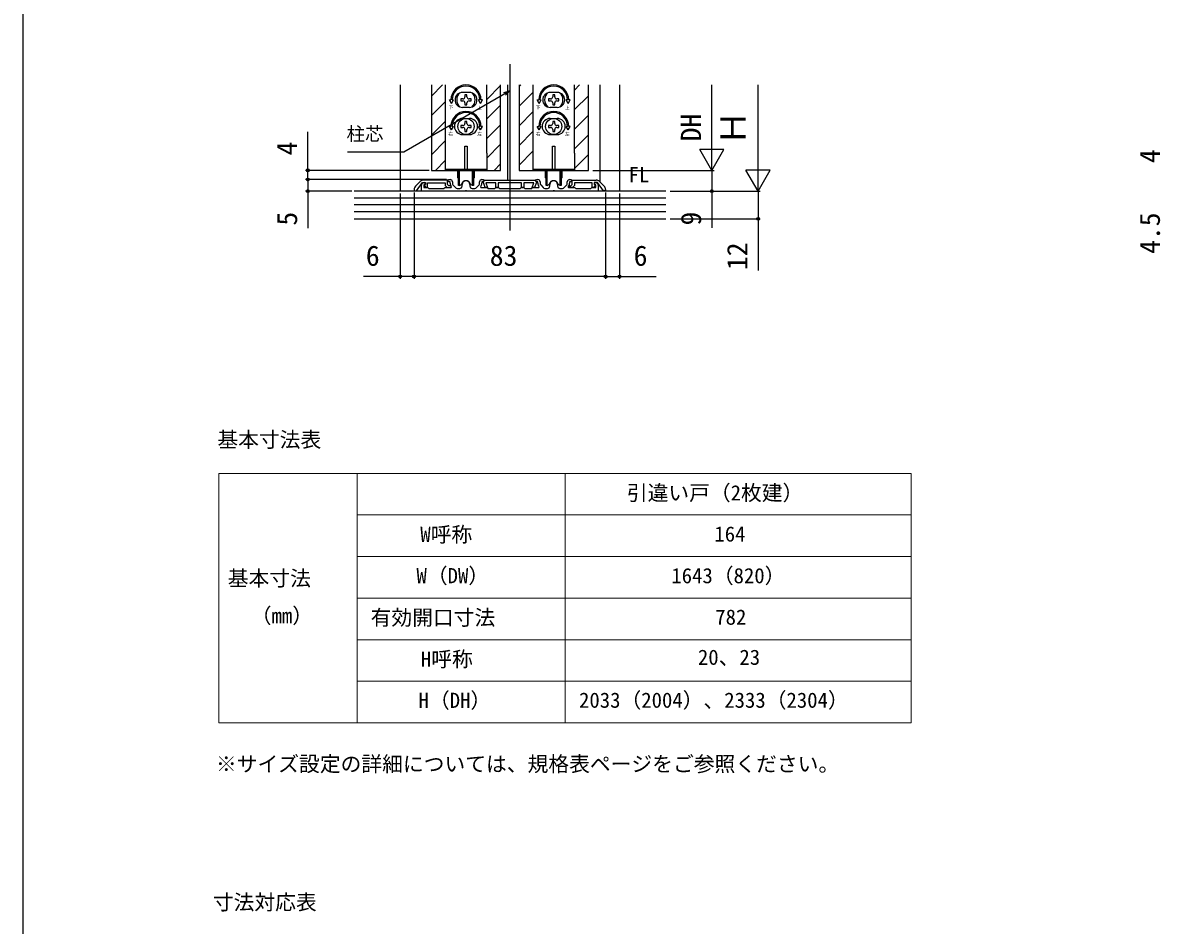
# Model space of a CAD drawing. Units: millimetres, scale not verified. Extents: x -525 to 525, y -783 to 780.
# Drawn here: x -524.9 to -32.2, y -398.2 to -7.3 of the extents above; entities that cross this region are included whole.
import ezdxf
from ezdxf.enums import TextEntityAlignment as Align

# ---------------------------------------------------------------- set-up
doc = ezdxf.new("R2010")
doc.units = ezdxf.units.MM
doc.header["$LTSCALE"] = 4
doc.layers.add('0-1_TABLE1', color=7, linetype='Continuous', lineweight=18)
for name, color, linetype in [('0-2_USER1', 3, 'Continuous'), ('0-3_YKK_11', 7, 'Continuous'), ('0-5_YKK_12', 2, 'Continuous'), ('0-6_YKK_13', 4, 'Continuous'), ('0-8_YKK_D', 6, 'Continuous'), ('0-9_YKK_ZWAK', 7, 'Continuous'), ('0-A_YSS_K', 3, 'Continuous')]:
    doc.layers.add(name, color=color, linetype=linetype)
doc.styles.add('ＭＳ ゴシック', font='')
doc.styles.get('ＭＳ ゴシック').set_extended_font_data('MS Gothic')

msp = doc.modelspace()

# ---------------------------------------------------------------- linework, layer by layer
at = {"layer": '0-1_TABLE1'}
for p, q in [((-439.995, -202.476), (-139.995, -202.476)), ((-439.995, -202.476), (-439.995, -310.476)), ((-379.995, -202.476), (-379.995, -310.476)), ((-289.995, -202.476), (-289.995, -310.476)), ((-139.995, -202.476), (-139.995, -310.476)), ((-379.995, -220.476), (-139.995, -220.476)), ((-379.995, -238.476), (-139.995, -238.476)), ((-379.995, -256.476), (-139.995, -256.476)), ((-379.995, -274.476), (-139.995, -274.476)), ((-379.995, -292.476), (-139.995, -292.476)), ((-439.995, -310.476), (-139.995, -310.476))]:
    msp.add_line(p, q, dxfattribs=at)
at = {"layer": '0-3_YKK_11'}
for p, q in [((-352.685, -75.986), (-354.813, -78.114)), ((-340.899, -75.4), (-351.271, -75.4)), ((-338.799, -76.2), (-338.799, -76.82)), ((-338.547, -77.484), (-337.498, -78.664)), ((-334.599, -78), (-334.599, -77.4)), ((-331.199, -77.4), (-331.199, -78)), ((-328.301, -78.664), (-327.252, -77.484)), ((-326.999, -76.82), (-326.999, -76.2)), ((-300.799, -76.2), (-300.799, -76.82)), ((-300.547, -77.484), (-299.498, -78.664)), ((-296.599, -78), (-296.599, -77.4)), ((-293.199, -77.4), (-293.199, -78)), ((-290.301, -78.664), (-289.252, -77.484)), ((-288.999, -76.82), (-288.999, -76.2)), ((-286.899, -75.398), (-276.528, -75.398)), ((-275.114, -75.984), (-272.985, -78.113)), ((-336.75, -79), (-335.599, -79)), ((-330.199, -79), (-329.048, -79)), ((-298.75, -79), (-297.599, -79)), ((-292.199, -79), (-291.048, -79))]:
    msp.add_line(p, q, dxfattribs=at)
for points in [[(-355.399, -79.528), (-355.399, -80.1), (-354.399, -80.1), (-351.799, -76.4), (-350.399, -76.4), (-350.399, -77.308), (-351.067, -77.551), (-350.263, -78.7), (-349.599, -78.7), (-349.599, -76.6), (-341.899, -76.6), (-341.899, -77.783), (-340.982, -78.7), (-339.299, -78.7), (-339.299, -77.9), (-340.368, -77.9), (-340.899, -77.369), (-340.899, -75.4)], [(-295.358, -80.2), (-332.441, -80.2), (-332.624, -80.08), (-333.174, -80.08), (-333.358, -80.2), (-352.199, -80.2), (-352.199, -77.598)], [(-351.476, -76.565), (-350.857, -76.34), (-350.515, -77.279), (-351.199, -77.528), (-351.199, -78.7), (-349.499, -78.7), (-349.239, -78.85), (-348.98, -79), (-346.158, -79), (-345.974, -79.12), (-345.424, -79.12), (-345.241, -79), (-342.419, -79), (-342.159, -78.85), (-341.899, -78.7), (-339.307, -78.7), (-339.138, -78.324), (-339.294, -78.149)], [(-339.799, -76.82), (-339.799, -76.2), (-340.299, -76.2), (-340.799, -75.7), (-340.299, -75.2), (-339.799, -75.2)], [(-326.504, -78.149), (-326.661, -78.324), (-326.492, -78.7), (-323.899, -78.7), (-323.639, -78.85), (-323.38, -79), (-320.419, -79), (-320.159, -78.85), (-319.899, -78.7), (-318.899, -78.7), (-318.639, -78.85), (-318.38, -79), (-314.358, -79), (-314.174, -79.12), (-313.624, -79.12), (-313.441, -79), (-309.419, -79), (-309.159, -78.85), (-308.899, -78.7), (-307.899, -78.7), (-307.639, -78.85), (-307.38, -79), (-304.419, -79), (-304.159, -78.85), (-303.899, -78.7), (-301.307, -78.7), (-301.138, -78.324), (-301.294, -78.149)], [(-325.999, -75.2), (-325.499, -75.2), (-324.999, -75.7), (-325.499, -76.2), (-325.999, -76.2), (-325.999, -76.82)], [(-301.799, -76.82), (-301.799, -76.2), (-302.299, -76.2), (-302.799, -75.7), (-302.299, -75.2), (-301.799, -75.2)], [(-275.599, -77.598), (-275.599, -80.2), (-294.441, -80.2), (-294.624, -80.08), (-295.174, -80.08), (-295.358, -80.2)], [(-288.504, -78.149), (-288.661, -78.324), (-288.492, -78.7), (-285.899, -78.7), (-285.639, -78.85), (-285.38, -79), (-282.558, -79), (-282.374, -79.12), (-281.824, -79.12), (-281.641, -79), (-278.819, -79), (-278.559, -78.85), (-278.299, -78.7), (-276.599, -78.7), (-276.599, -77.528), (-277.284, -77.279), (-276.942, -76.34), (-276.323, -76.565)], [(-272.399, -79.527), (-272.399, -80.098), (-273.399, -80.098), (-275.999, -76.398), (-277.399, -76.398), (-277.399, -77.306), (-276.731, -77.55), (-277.536, -78.698), (-278.199, -78.698), (-278.199, -76.598), (-285.899, -76.598), (-285.899, -77.781), (-286.817, -78.698), (-288.499, -78.698), (-288.499, -77.898), (-287.431, -77.898), (-286.899, -77.367), (-286.899, -75.398)], [(-287.999, -75.2), (-287.499, -75.2), (-286.999, -75.7), (-287.499, -76.2), (-287.999, -76.2), (-287.999, -76.82)]]:
    msp.add_lwpolyline(points, dxfattribs=at)
msp.add_lwpolyline([(-324.699, -75.4), (-303.099, -75.4), (-302.799, -75.703), (-302.549, -76.14), (-302.417, -76.503), (-303.181, -78.6), (-304.245, -78.6), (-303.517, -76.6), (-307.899, -76.6), (-307.899, -78.7), (-308.899, -78.7), (-308.899, -76.6), (-318.899, -76.6), (-318.899, -78.7), (-319.899, -78.7), (-319.899, -76.6), (-324.282, -76.6), (-323.554, -78.6), (-324.618, -78.6), (-325.381, -76.503), (-325.249, -76.14), (-324.999, -75.703)], close=True, dxfattribs=at)
for centre, radius, start, end in [((-353.399, -79.528), 2, 135, 180), ((-351.271, -77.4), 2, 90, 135), ((-351.099, -77.598), 1.1, 110, 180), ((-339.799, -76.2), 1, 0, 90), ((-337.799, -76.82), 2, 180, 221.63354), ((-337.799, -76.82), 1, 180, 221.63354), ((-336.75, -78), 1, 221.63354, 270), ((-335.599, -78), 1, 270, 0), ((-332.899, -77.4), 1.7, 0, 180), ((-330.199, -78), 1, 180, 270), ((-329.048, -78), 1, 270, 318.36646), ((-327.999, -76.82), 1, 318.36646, 360), ((-325.999, -76.2), 1, 90, 180), ((-327.999, -76.82), 2, 318.36646, 360), ((-301.799, -76.2), 1, 0, 90), ((-299.799, -76.82), 2, 180, 221.63354), ((-299.799, -76.82), 1, 180, 221.63354), ((-298.75, -78), 1, 221.63354, 270), ((-297.599, -78), 1, 270, 360), ((-294.899, -77.4), 1.7, 0, 180), ((-292.199, -78), 1, 180, 270), ((-291.048, -78), 1, 270, 318.36646), ((-289.999, -76.82), 1, 318.36646, 360), ((-287.999, -76.2), 1, 90, 180), ((-289.999, -76.82), 2, 318.36646, 360), ((-276.528, -77.398), 2, 45.00001, 90), ((-276.699, -77.598), 1.1, 360, 70), ((-274.399, -79.527), 2, 360, 44.99999)]:
    msp.add_arc(centre, radius, start, end, dxfattribs=at)
at = {"layer": '0-5_YKK_12'}
for p, q in [((-313.899, -25.259), (-313.899, -97.2)), ((-361.399, -34.2), (-361.399, -80.2)), ((-347.9, -39.01), (-343.09, -34.2)), ((-347.9, -34.213), (-347.9, -71.2)), ((-323.9, -40.466), (-317.9, -34.466)), ((-314.899, -34.213), (-314.899, -75.4)), ((-309.9, -34.951), (-309.149, -34.2)), ((-309.9, -34.213), (-309.9, -71.2)), ((-285.9, -36.407), (-283.693, -34.2)), ((-274.899, -34.213), (-274.899, -76.199)), ((-266.399, -34.213), (-266.399, -80.2)), ((-309.9, -43.436), (-303.9, -37.436)), ((-285.9, -44.892), (-279.9, -38.892)), ((-347.9, -47.495), (-341.9, -41.495)), ((-323.9, -48.951), (-317.9, -42.951)), ((-309.9, -51.921), (-303.9, -45.921)), ((-285.9, -53.377), (-279.9, -47.377)), ((-347.9, -55.98), (-341.9, -49.98)), ((-323.9, -57.436), (-317.9, -51.436)), ((-347.9, -64.466), (-341.9, -58.466)), ((-309.9, -60.407), (-303.9, -54.407)), ((-285.9, -61.863), (-279.9, -55.863)), ((-323.9, -65.921), (-317.9, -59.921)), ((-309.9, -68.892), (-303.9, -62.892)), ((-346.149, -71.2), (-341.9, -66.951)), ((-320.693, -71.2), (-317.9, -68.407)), ((-285.9, -70.348), (-279.9, -64.348))]:
    msp.add_line(p, q, dxfattribs=at)
for points in [[(-347.9, -71.2), (-317.9, -71.2), (-317.9, -34.213)], [(-309.9, -71.2), (-279.9, -71.2), (-279.9, -34.213)]]:
    msp.add_lwpolyline(points, dxfattribs=at)
at = {"layer": '0-6_YKK_13'}
for p, q in [((-341.9, -34.2), (-341.9, -63.7)), ((-323.9, -63.7), (-323.9, -34.2)), ((-303.9, -34.2), (-303.9, -63.7)), ((-285.9, -63.7), (-285.9, -34.2)), ((-331.4, -37.45), (-334.4, -37.45)), ((-333.34, -38.5), (-333.34, -39.38)), ((-332.46, -38.5), (-333.34, -38.5)), ((-332.46, -39.38), (-332.46, -38.5)), ((-293.4, -37.45), (-296.4, -37.45)), ((-295.34, -38.5), (-295.34, -39.38)), ((-294.46, -38.5), (-295.34, -38.5)), ((-294.46, -39.38), (-294.46, -38.5)), ((-340.016, -40.7), (-339.4, -40.7)), ((-339.15, -42.2), (-340.016, -40.7)), ((-339.15, -42.2), (-338.284, -40.7)), ((-338.9, -40.7), (-338.284, -40.7)), ((-334.22, -40.26), (-335.1, -40.26)), ((-335.1, -40.26), (-335.1, -41.14)), ((-335.1, -41.14), (-334.22, -41.14)), ((-331.4, -43.95), (-334.4, -43.95)), ((-333.34, -42.02), (-333.34, -42.9)), ((-333.34, -42.9), (-332.46, -42.9)), ((-332.46, -42.9), (-332.46, -42.02)), ((-330.7, -40.26), (-331.58, -40.26)), ((-331.58, -41.14), (-330.7, -41.14)), ((-330.7, -41.14), (-330.7, -40.26)), ((-326.9, -40.7), (-327.516, -40.7)), ((-326.65, -42.2), (-327.516, -40.7)), ((-302.016, -40.7), (-301.4, -40.7)), ((-301.15, -42.2), (-302.016, -40.7)), ((-301.15, -42.2), (-300.284, -40.7)), ((-300.9, -40.7), (-300.284, -40.7)), ((-296.22, -40.26), (-297.1, -40.26)), ((-297.1, -40.26), (-297.1, -41.14)), ((-297.1, -41.14), (-296.22, -41.14)), ((-293.4, -43.95), (-296.4, -43.95)), ((-295.34, -42.02), (-295.34, -42.9)), ((-295.34, -42.9), (-294.46, -42.9)), ((-294.46, -42.9), (-294.46, -42.02)), ((-292.7, -40.26), (-293.58, -40.26)), ((-293.58, -41.14), (-292.7, -41.14)), ((-292.7, -41.14), (-292.7, -40.26)), ((-288.9, -40.7), (-289.516, -40.7)), ((-288.65, -42.2), (-289.516, -40.7)), ((-334.4, -48.7), (-331.4, -48.7)), ((-296.4, -48.7), (-293.4, -48.7)), ((-340.016, -52.2), (-339.4, -52.2)), ((-339.15, -53.7), (-340.016, -52.2)), ((-339.15, -53.7), (-338.284, -52.2)), ((-338.9, -52.2), (-338.284, -52.2)), ((-334.22, -51.76), (-335.1, -51.76)), ((-335.1, -51.76), (-335.1, -52.64)), ((-335.1, -52.64), (-334.22, -52.64)), ((-333.34, -50), (-333.34, -50.88)), ((-332.46, -50), (-333.34, -50)), ((-333.34, -53.52), (-333.34, -54.4)), ((-332.46, -50.88), (-332.46, -50)), ((-332.46, -54.4), (-332.46, -53.52)), ((-330.7, -51.76), (-331.58, -51.76)), ((-331.58, -52.64), (-330.7, -52.64)), ((-330.7, -52.64), (-330.7, -51.76)), ((-326.65, -53.7), (-327.516, -52.2)), ((-326.9, -52.2), (-327.516, -52.2)), ((-326.65, -53.7), (-325.784, -52.2)), ((-325.784, -52.2), (-326.4, -52.2)), ((-302.016, -52.2), (-301.4, -52.2)), ((-301.15, -53.7), (-302.016, -52.2)), ((-301.15, -53.7), (-300.284, -52.2)), ((-300.9, -52.2), (-300.284, -52.2)), ((-296.22, -51.76), (-297.1, -51.76)), ((-297.1, -51.76), (-297.1, -52.64)), ((-297.1, -52.64), (-296.22, -52.64)), ((-295.34, -50), (-295.34, -50.88)), ((-294.46, -50), (-295.34, -50)), ((-295.34, -53.52), (-295.34, -54.4)), ((-294.46, -50.88), (-294.46, -50)), ((-294.46, -54.4), (-294.46, -53.52)), ((-292.7, -51.76), (-293.58, -51.76)), ((-293.58, -52.64), (-292.7, -52.64)), ((-292.7, -52.64), (-292.7, -51.76)), ((-288.65, -53.7), (-289.516, -52.2)), ((-288.9, -52.2), (-289.516, -52.2)), ((-288.65, -53.7), (-287.784, -52.2)), ((-287.784, -52.2), (-288.4, -52.2)), ((-334.4, -55.7), (-331.4, -55.7)), ((-333.34, -54.4), (-332.46, -54.4)), ((-296.4, -55.7), (-293.4, -55.7)), ((-295.34, -54.4), (-294.46, -54.4)), ((-341.9, -63.7), (-341.9, -71.2)), ((-333.4, -60.7), (-332.4, -60.7)), ((-333.4, -70.9), (-333.4, -60.7)), ((-332.4, -60.7), (-332.4, -70.9)), ((-303.9, -63.7), (-303.9, -71.2)), ((-295.4, -60.7), (-294.4, -60.7)), ((-295.4, -70.9), (-295.4, -60.7)), ((-294.4, -60.7), (-294.4, -70.9)), ((-341.9, -70.7), (-323.9, -70.7)), ((-336.4, -74.448), (-336.4, -71.2)), ((-336.15, -77.7), (-336.15, -71.2)), ((-335.75, -77.7), (-335.75, -71.2)), ((-332.4, -70.9), (-333.4, -70.9)), ((-330.05, -77.7), (-330.05, -71.2)), ((-329.4, -71.2), (-329.4, -74.448)), ((-303.9, -70.7), (-285.9, -70.7)), ((-298.4, -74.448), (-298.4, -71.2)), ((-298.15, -77.7), (-298.15, -71.2)), ((-297.75, -77.7), (-297.75, -71.2)), ((-294.4, -70.9), (-295.4, -70.9)), ((-292.05, -77.7), (-292.05, -71.2)), ((-291.4, -71.2), (-291.4, -74.448)), ((-336.152, -74.744), (-336.15, -74.744)), ((-336.15, -74.7), (-336.15, -77.7)), ((-335.75, -77.7), (-336.15, -77.7)), ((-335.75, -77.7), (-335.13, -77.474)), ((-330.05, -77.7), (-330.67, -77.474)), ((-329.65, -77.7), (-329.65, -74.7)), ((-329.65, -74.744), (-329.648, -74.744)), ((-298.152, -74.744), (-298.15, -74.744)), ((-298.15, -74.7), (-298.15, -77.7)), ((-297.75, -77.7), (-298.15, -77.7)), ((-297.75, -77.7), (-297.13, -77.474)), ((-292.05, -77.7), (-292.67, -77.474)), ((-291.65, -77.7), (-291.65, -74.7)), ((-291.65, -74.744), (-291.648, -74.744))]:
    msp.add_line(p, q, dxfattribs=at)
for points in [[(-326.65, -42.2), (-325.784, -40.7), (-326.4, -40.7)], [(-288.65, -42.2), (-287.784, -40.7), (-288.4, -40.7)], [(-323.9, -63.7), (-323.9, -71.2), (-341.9, -71.2)], [(-285.9, -63.7), (-285.9, -71.2), (-303.9, -71.2)], [(-329.65, -71.2), (-329.65, -77.7), (-330.05, -77.7)], [(-291.65, -71.2), (-291.65, -77.7), (-292.05, -77.7)]]:
    msp.add_lwpolyline(points, dxfattribs=at)
for centre in [(-332.9, -52.2), (-294.9, -52.2)]:
    msp.add_circle(centre, 3.5, dxfattribs=at)
for centre, radius, start, end in [((-332.9, -40.7), 6.5, 0, 180), ((-294.9, -40.7), 6.5, 0, 180), ((-332.9, -40.7), 6, 0, 180), ((-334.4, -40.7), 3.25, 90, 270), ((-332.9, -40.7), 4, 129.83844, 230.16156), ((-334.22, -39.38), 0.88, 270, 0), ((-331.58, -39.38), 0.88, 180, 270), ((-331.4, -40.7), 3.25, 270, 90), ((-332.9, -40.7), 4, 309.83844, 50.16156), ((-294.9, -40.7), 6, 0, 180), ((-296.4, -40.7), 3.25, 90, 270), ((-294.9, -40.7), 4, 129.83844, 230.16156), ((-296.22, -39.38), 0.88, 270, 0), ((-293.58, -39.38), 0.88, 180, 270), ((-293.4, -40.7), 3.25, 270, 90), ((-294.9, -40.7), 4, 309.83844, 50.16156), ((-334.22, -42.02), 0.88, 0, 90), ((-331.58, -42.02), 0.88, 90, 180), ((-296.22, -42.02), 0.88, 0, 90), ((-293.58, -42.02), 0.88, 90, 180), ((-332.9, -52.2), 6.5, 0, 180), ((-332.9, -52.2), 6, 0, 180), ((-334.4, -52.2), 3.5, 90, 270), ((-331.4, -52.2), 3.5, 270, 90), ((-294.9, -52.2), 6.5, 0, 180), ((-294.9, -52.2), 6, 0, 180), ((-296.4, -52.2), 3.5, 90, 270), ((-293.4, -52.2), 3.5, 270, 90), ((-334.22, -50.88), 0.88, 270, 0), ((-334.22, -53.52), 0.88, 0, 90), ((-331.58, -50.88), 0.88, 180, 270), ((-331.58, -53.52), 0.88, 90, 180), ((-296.22, -50.88), 0.88, 270, 0), ((-296.22, -53.52), 0.88, 0, 90), ((-293.58, -50.88), 0.88, 180, 270), ((-293.58, -53.52), 0.88, 90, 180), ((-336.1, -74.448), 0.3, 180, 260), ((-335.301, -77.005), 0.5, 290, 343.84988), ((-332.9, -77.7), 2, 16.15012, 163.84988), ((-330.499, -77.005), 0.5, 196.15012, 250), ((-329.7, -74.448), 0.3, 280, 0), ((-298.1, -74.448), 0.3, 180, 260), ((-297.301, -77.005), 0.5, 290, 343.84988), ((-294.9, -77.7), 2, 16.15012, 163.84988), ((-292.499, -77.005), 0.5, 196.15012, 250), ((-291.7, -74.448), 0.3, 280, 0)]:
    msp.add_arc(centre, radius, start, end, dxfattribs=at)
at = {"layer": '0-8_YKK_D'}
for p, q in [((-226.399, -60.7), (-226.399, -34.2)), ((-206.399, -69.7), (-206.399, -34.2)), ((-226.399, -71.2), (-226.399, -53.013)), ((-401.399, -71.2), (-401.399, -54.532)), ((-226.399, -71.2), (-231.649, -62.107)), ((-221.149, -62.107), (-231.649, -62.107)), ((-226.399, -71.2), (-221.149, -62.107)), ((-206.399, -80.2), (-206.399, -62.013)), ((-348.9, -71.2), (-402.399, -71.2)), ((-401.399, -75.2), (-401.399, -71.2)), ((-277.9, -71.2), (-225.399, -71.2)), ((-262.449, -71.2), (-225.399, -71.2)), ((-206.399, -80.2), (-211.649, -71.107)), ((-201.149, -71.107), (-211.649, -71.107)), ((-206.399, -80.2), (-201.149, -71.107)), ((-341.299, -75.2), (-402.399, -75.2)), ((-341.299, -75.2), (-402.399, -75.2)), ((-401.399, -75.2), (-401.399, -77.75)), ((-382.399, -80.2), (-402.399, -80.2)), ((-361.399, -81.2), (-361.399, -118.2)), ((-355.399, -80.8), (-355.399, -118.2)), ((-355.399, -80.8), (-355.399, -118.2)), ((-272.399, -80.798), (-272.399, -118.2)), ((-272.399, -80.798), (-272.399, -118.2)), ((-266.399, -81.2), (-266.399, -118.2)), ((-244.399, -80.2), (-205.399, -80.2)), ((-244.399, -80.2), (-205.399, -80.2)), ((-244.399, -80.2), (-225.399, -80.2)), ((-244.399, -92.2), (-205.399, -92.2)), ((-272.399, -117.2), (-355.399, -117.2))]:
    msp.add_line(p, q, dxfattribs=at)
for points in [[(-313.899, -36.764), (-316.108, -38.039), (-359.892, -63.318), (-384.284, -63.318)], [(-316.449, -37.447), (-313.899, -36.764), (-315.766, -38.63)], [(-226.399, -71.2), (-226.399, -80.2), (-226.399, -96.118)], [(-401.399, -75.2), (-401.399, -80.2), (-401.399, -96.255)], [(-206.399, -80.2), (-206.399, -92.2), (-206.399, -114.559)], [(-355.399, -117.2), (-361.399, -117.2), (-377.317, -117.2)], [(-272.399, -117.2), (-266.399, -117.2), (-250.481, -117.2)]]:
    msp.add_lwpolyline(points, dxfattribs=at)
for centre in [(-401.399, -71.2), (-401.399, -75.2), (-401.399, -75.2), (-401.399, -80.2), (-226.399, -80.2), (-206.399, -92.2), (-361.399, -117.2), (-355.399, -117.2), (-355.399, -117.2), (-272.399, -117.2), (-272.399, -117.2), (-266.399, -117.2)]:
    msp.add_circle(centre, 0.637, dxfattribs=at)
at = {"layer": '0-9_YKK_ZWAK'}
msp.add_line((-524.9, 746.8), (-524.9, -783.2), dxfattribs=at)
at = {"layer": '0-A_YSS_K'}
for p, q in [((-246.399, -80.2), (-381.399, -80.2)), ((-246.399, -83.2), (-381.399, -83.2)), ((-246.399, -86.2), (-381.399, -86.2)), ((-246.399, -89.2), (-381.399, -89.2)), ((-381.399, -92.2), (-246.399, -92.2))]:
    msp.add_line(p, q, dxfattribs=at)

# ---------------------------------------------------------------- texts
at = {"layer": '0-1_TABLE1', "style": 'ＭＳ ゴシック'}
for s, p in [('引違い戸（2枚建）', (-263.242, -216.155)), ('W呼称', (-352.688, -234.18)), ('164', (-225.299, -233.976)), ('基本寸法', (-436.075, -253.169)), ('W（DW）', (-354.35, -252.027)), ('1643（820）', (-243.938, -252.027)), ('（mm）', (-426.129, -269.345)), ('有効開口寸法', (-374.217, -270.18)), ('782', (-224.916, -269.976)), ('H呼称', (-352.433, -288.18)), ('20、23', (-232.433, -287.362)), ('H（DH）', (-353.43, -306.027)), ('2033（2004）、2333（2304）', (-283.927, -305.95))]:
    msp.add_text(s, height=6.598, dxfattribs=at).set_placement(p, align=Align.BOTTOM_LEFT)
at = {"layer": '0-2_USER1', "style": 'ＭＳ ゴシック'}
for s, p in [('FL', (-262.472, -78.381)), ('基本寸法表', (-440.609, -193.112)), ('※サイズ設定の詳細については、規格表ページをご参照ください。', (-441.222, -333.573)), ('寸法対応表', (-442.569, -393.464))]:
    msp.add_text(s, height=6.598, dxfattribs=at).set_placement(p, align=Align.BOTTOM_LEFT)
at = {"layer": '0-6_YKK_13', "style": 'ＭＳ ゴシック'}
for s, p in [('下', (-340.421, -45.072)), ('上', (-328.017, -45.263)), ('下', (-302.689, -45.104)), ('上', (-290.017, -45.263)), ('右', (-340.587, -56.626)), ('左', (-328.039, -56.661)), ('右', (-302.587, -56.626)), ('左', (-290.039, -56.661))]:
    msp.add_text(s, height=1.466, dxfattribs=at).set_placement(p, align=Align.BOTTOM_LEFT)
at = {"layer": '0-8_YKK_D', "style": 'ＭＳ ゴシック'}
for s, height, p in [('DH', 8.798, (-228.399, -58.666)), ('Ｈ', 11, (-208.399, -60.302)), ('4', 8.798, (-403.399, -64.714)), ('4', 8.798, (-29.662, -68.064)), ('5', 8.798, (-403.399, -95.141)), ('9', 8.798, (-228.399, -95.073)), ('4.5', 8.798, (-29.662, -107.414)), ('12', 8.798, (-208.399, -114.4))]:
    msp.add_text(s, height=height, rotation=90, dxfattribs=at).set_placement(p, align=Align.BOTTOM_LEFT)
for s, height, p in [('柱芯', 5.865, (-384.637, -60.106)), ('6', 8.798, (-376.272, -115.2)), ('83', 8.798, (-322.593, -115.2)), ('6', 8.798, (-260.254, -115.2))]:
    msp.add_text(s, height=height, dxfattribs=at).set_placement(p, align=Align.BOTTOM_LEFT)

doc.saveas('drawing.dxf')
